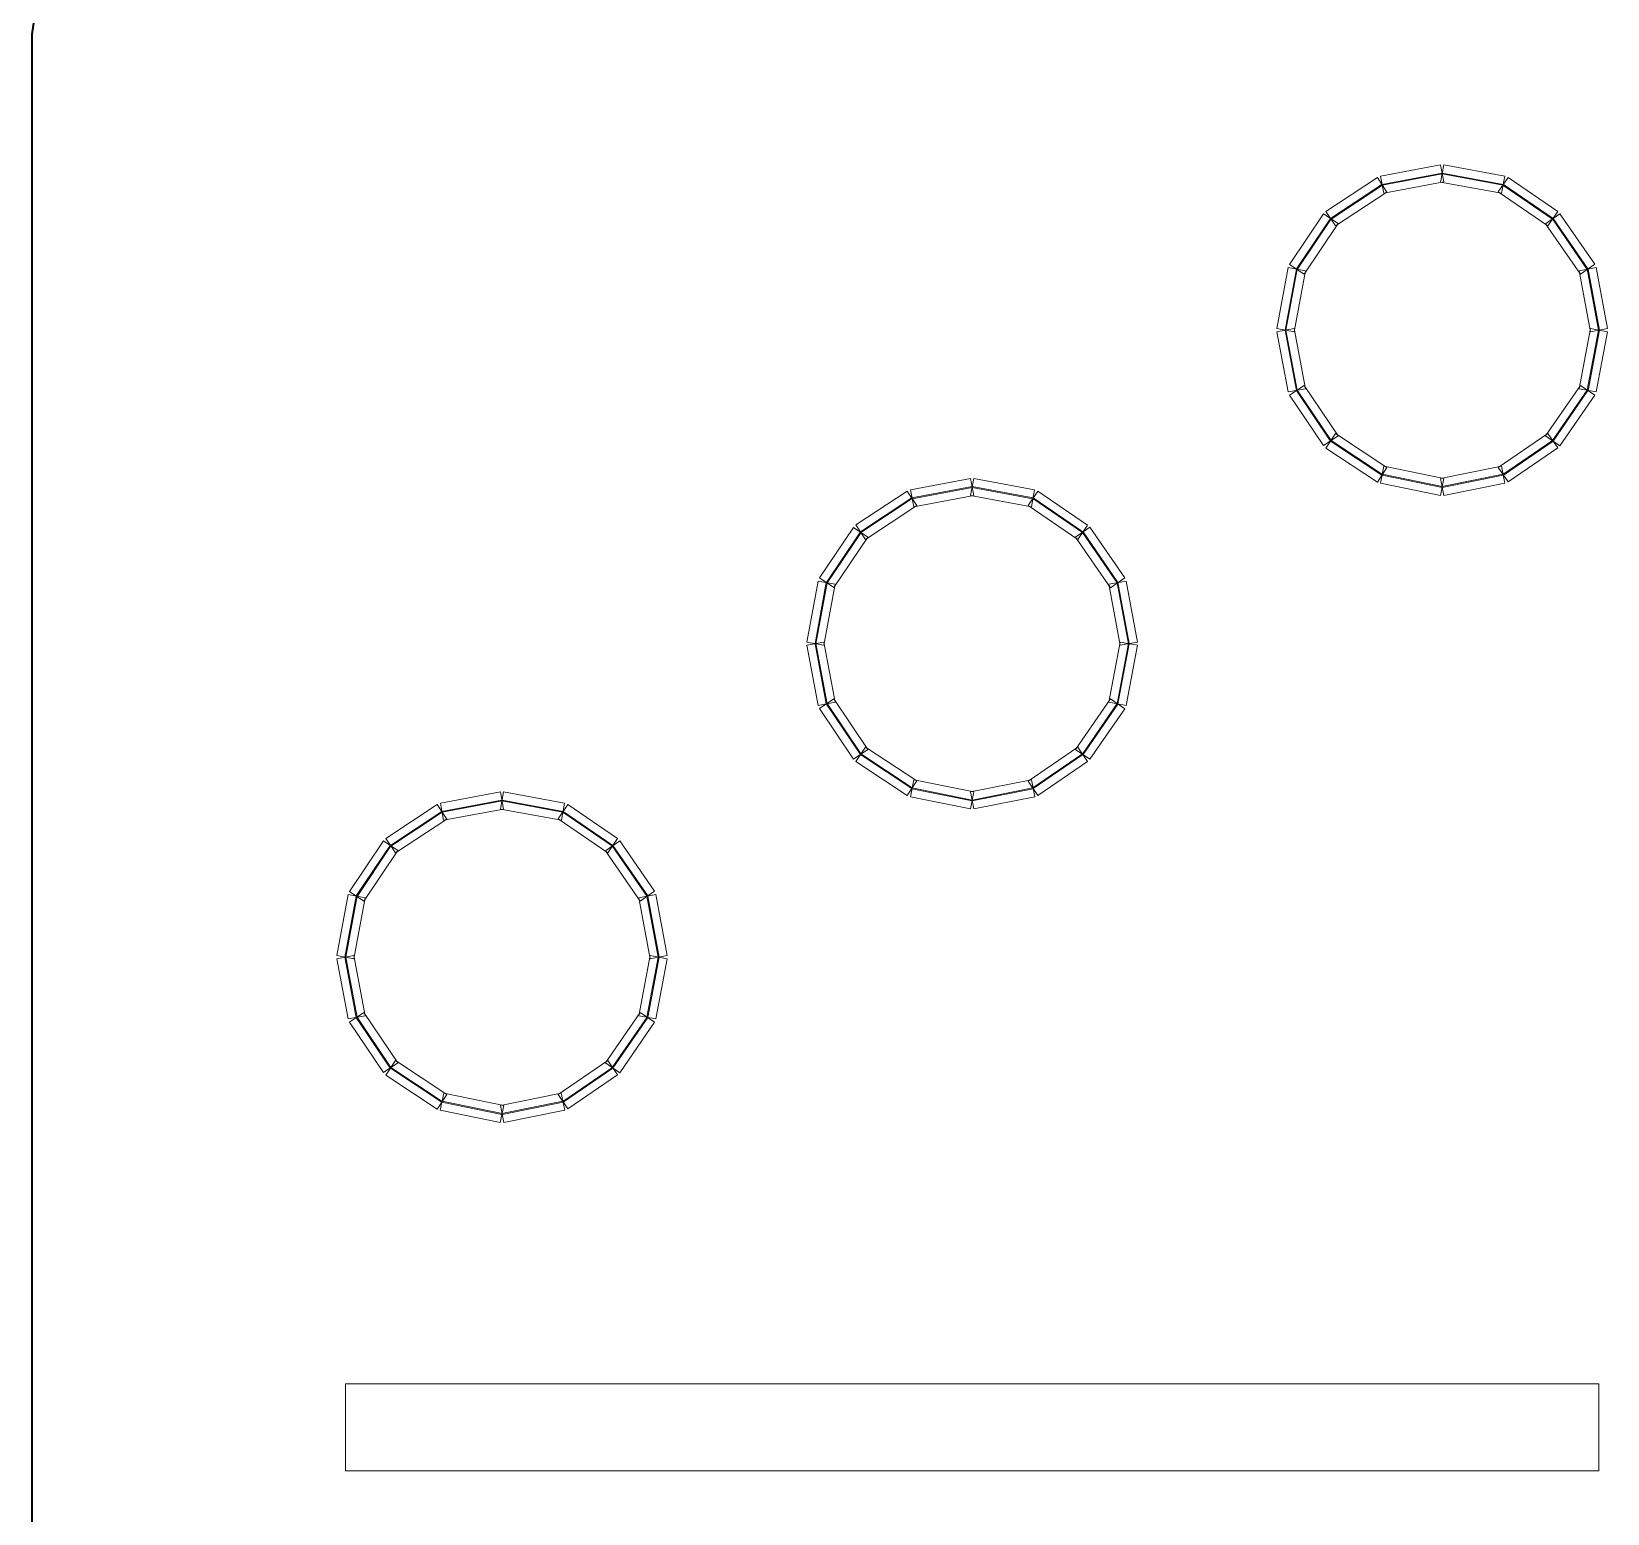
# Model space of a CAD drawing. Header units: millimetres. Extents: x -200 to 200, y -162 to 219.
# Drawn here: x -200 to -152.11, y -116.89 to -71.87 of the extents above; entities that cross this region are included whole.
import ezdxf

# ---------------------------------------------------------------- set-up
doc = ezdxf.new("R2010")
doc.units = ezdxf.units.MM
doc.header["$MEASUREMENT"] = 0

msp = doc.modelspace()

# ---------------------------------------------------------------- linework, layer by layer
at = {"color": 1, "lineweight": 5}
for points in [[(-199.9737, -71.9549), (-199.9737, -71.9549), (-199.9999, -71.951), (-199.9999, -71.951), (-199.9999, -71.951), (-199.9999, -71.951), (-199.656, -69.6496), (-199.656, -69.6496), (-199.656, -69.6496), (-199.656, -69.6496), (-199.6298, -69.6535), (-199.6298, -69.6535), (-199.6298, -69.6535), (-199.6298, -69.6535), (-199.9737, -71.9549), (-199.9737, -71.9549)], [(-199.9735, -156.6035), (-199.9735, -156.6035), (-200, -156.6035), (-200, -156.6035), (-200, -156.6035), (-200, -156.6035), (-200, -71.953), (-200, -71.953), (-200, -71.953), (-200, -71.953), (-199.9735, -71.953), (-199.9735, -71.953), (-199.9735, -71.953), (-199.9735, -71.953), (-199.9735, -156.6035), (-199.9735, -156.6035)]]:
    msp.add_open_spline(points, degree=3, knots=[0, 0, 0, 0, 0.25, 0.25, 0.25, 0.25, 0.5, 0.5, 0.5, 0.5, 0.75, 0.75, 0.75, 0.75, 1, 1, 1, 1], dxfattribs=at)
at = {"color": 4, "lineweight": 5}
for points in [[(-157.1814, -75.9255), (-157.1814, -75.9255), (-157.0835, -76.4454), (-157.0835, -76.4454), (-157.0835, -76.4454), (-157.0835, -76.4454), (-158.9088, -76.7893), (-158.9088, -76.7893), (-158.9088, -76.7893), (-158.9088, -76.7893), (-159.0067, -76.2694), (-159.0067, -76.2694), (-159.0067, -76.2694), (-159.0067, -76.2694), (-157.1814, -75.9255), (-157.1814, -75.9255)], [(-155.2324, -76.2693), (-155.2324, -76.2693), (-155.329, -76.7895), (-155.329, -76.7895), (-155.329, -76.7895), (-155.329, -76.7895), (-157.1808, -76.4456), (-157.1808, -76.4456), (-157.1808, -76.4456), (-157.1808, -76.4456), (-157.0842, -75.9254), (-157.0842, -75.9254), (-157.0842, -75.9254), (-157.0842, -75.9254), (-155.2324, -76.2693), (-155.2324, -76.2693)], [(-159.1036, -76.3087), (-159.1036, -76.3087), (-158.8119, -76.7501), (-158.8119, -76.7501), (-158.8119, -76.7501), (-158.8119, -76.7501), (-160.3726, -77.7817), (-160.3726, -77.7817), (-160.3726, -77.7817), (-160.3726, -77.7817), (-160.6644, -77.3404), (-160.6644, -77.3404), (-160.6644, -77.3404), (-160.6644, -77.3404), (-159.1036, -76.3087), (-159.1036, -76.3087)], [(-158.965, -76.5183), (-158.965, -76.5183), (-158.9504, -76.5404), (-158.9504, -76.5404), (-158.9504, -76.5404), (-158.9504, -76.5404), (-160.5112, -77.5721), (-160.5112, -77.5721), (-160.5112, -77.5721), (-160.5112, -77.5721), (-160.5258, -77.55), (-160.5258, -77.55), (-160.5258, -77.55), (-160.5258, -77.55), (-158.965, -76.5183), (-158.965, -76.5183)], [(-157.1349, -76.1725), (-157.1349, -76.1725), (-157.13, -76.1985), (-157.13, -76.1985), (-157.13, -76.1985), (-157.13, -76.1985), (-158.9553, -76.5424), (-158.9553, -76.5424), (-158.9553, -76.5424), (-158.9553, -76.5424), (-158.9602, -76.5164), (-158.9602, -76.5164), (-158.9602, -76.5164), (-158.9602, -76.5164), (-157.1349, -76.1725), (-157.1349, -76.1725)], [(-155.2783, -76.5164), (-155.2783, -76.5164), (-155.2831, -76.5424), (-155.2831, -76.5424), (-155.2831, -76.5424), (-155.2831, -76.5424), (-157.1349, -76.1985), (-157.1349, -76.1985), (-157.1349, -76.1985), (-157.1349, -76.1985), (-157.1301, -76.1725), (-157.1301, -76.1725), (-157.1301, -76.1725), (-157.1301, -76.1725), (-155.2783, -76.5164), (-155.2783, -76.5164)], [(-153.6235, -77.3427), (-153.6235, -77.3427), (-153.9223, -77.7794), (-153.9223, -77.7794), (-153.9223, -77.7794), (-153.9223, -77.7794), (-155.4301, -76.7477), (-155.4301, -76.7477), (-155.4301, -76.7477), (-155.4301, -76.7477), (-155.1314, -76.3111), (-155.1314, -76.3111), (-155.1314, -76.3111), (-155.1314, -76.3111), (-153.6235, -77.3427), (-153.6235, -77.3427)], [(-153.7654, -77.5501), (-153.7654, -77.5501), (-153.7804, -77.572), (-153.7804, -77.572), (-153.7804, -77.572), (-153.7804, -77.572), (-155.2882, -76.5403), (-155.2882, -76.5403), (-155.2882, -76.5403), (-155.2882, -76.5403), (-155.2733, -76.5185), (-155.2733, -76.5185), (-155.2733, -76.5185), (-155.2733, -76.5185), (-153.7654, -77.5501), (-153.7654, -77.5501)], [(-160.738, -77.4134), (-160.738, -77.4134), (-160.299, -77.7087), (-160.299, -77.7087), (-160.299, -77.7087), (-160.299, -77.7087), (-161.3306, -79.243), (-161.3306, -79.243), (-161.3306, -79.243), (-161.3306, -79.243), (-161.7697, -78.9477), (-161.7697, -78.9477), (-161.7697, -78.9477), (-161.7697, -78.9477), (-160.738, -77.4134), (-160.738, -77.4134)], [(-160.5295, -77.5537), (-160.5295, -77.5537), (-160.5075, -77.5684), (-160.5075, -77.5684), (-160.5075, -77.5684), (-160.5075, -77.5684), (-161.5392, -79.1027), (-161.5392, -79.1027), (-161.5392, -79.1027), (-161.5392, -79.1027), (-161.5611, -79.088), (-161.5611, -79.088), (-161.5611, -79.088), (-161.5611, -79.088), (-160.5295, -77.5537), (-160.5295, -77.5537)], [(-152.497, -78.9452), (-152.497, -78.9452), (-152.9325, -79.2455), (-152.9325, -79.2455), (-152.9325, -79.2455), (-152.9325, -79.2455), (-153.9907, -77.7112), (-153.9907, -77.7112), (-153.9907, -77.7112), (-153.9907, -77.7112), (-153.5551, -77.4109), (-153.5551, -77.4109), (-153.5551, -77.4109), (-153.5551, -77.4109), (-152.497, -78.9452), (-152.497, -78.9452)], [(-152.7039, -79.0878), (-152.7039, -79.0878), (-152.7257, -79.1029), (-152.7257, -79.1029), (-152.7257, -79.1029), (-152.7257, -79.1029), (-153.7838, -77.5686), (-153.7838, -77.5686), (-153.7838, -77.5686), (-153.7838, -77.5686), (-153.762, -77.5535), (-153.762, -77.5535), (-153.762, -77.5535), (-153.762, -77.5535), (-152.7039, -79.0878), (-152.7039, -79.0878)], [(-161.8102, -79.047), (-161.8102, -79.047), (-161.2901, -79.1436), (-161.2901, -79.1436), (-161.2901, -79.1436), (-161.2901, -79.1436), (-161.634, -80.9954), (-161.634, -80.9954), (-161.634, -80.9954), (-161.634, -80.9954), (-162.1541, -80.8988), (-162.1541, -80.8988), (-162.1541, -80.8988), (-162.1541, -80.8988), (-161.8102, -79.047), (-161.8102, -79.047)], [(-161.5632, -79.0929), (-161.5632, -79.0929), (-161.5372, -79.0978), (-161.5372, -79.0978), (-161.5372, -79.0978), (-161.5372, -79.0978), (-161.8811, -80.9495), (-161.8811, -80.9495), (-161.8811, -80.9495), (-161.8811, -80.9495), (-161.9071, -80.9447), (-161.9071, -80.9447), (-161.9071, -80.9447), (-161.9071, -80.9447), (-161.5632, -79.0929), (-161.5632, -79.0929)], [(-152.1108, -80.8988), (-152.1108, -80.8988), (-152.631, -80.9954), (-152.631, -80.9954), (-152.631, -80.9954), (-152.631, -80.9954), (-152.9749, -79.1436), (-152.9749, -79.1436), (-152.9749, -79.1436), (-152.9749, -79.1436), (-152.4547, -79.047), (-152.4547, -79.047), (-152.4547, -79.047), (-152.4547, -79.047), (-152.1108, -80.8988), (-152.1108, -80.8988)], [(-152.3579, -80.9447), (-152.3579, -80.9447), (-152.3839, -80.9495), (-152.3839, -80.9495), (-152.3839, -80.9495), (-152.3839, -80.9495), (-152.7278, -79.0978), (-152.7278, -79.0978), (-152.7278, -79.0978), (-152.7278, -79.0978), (-152.7018, -79.0929), (-152.7018, -79.0929), (-152.7018, -79.0929), (-152.7018, -79.0929), (-152.3579, -80.9447), (-152.3579, -80.9447)], [(-162.154, -80.9961), (-162.154, -80.9961), (-161.6341, -80.8981), (-161.6341, -80.8981), (-161.6341, -80.8981), (-161.6341, -80.8981), (-161.2902, -82.7234), (-161.2902, -82.7234), (-161.2902, -82.7234), (-161.2902, -82.7234), (-161.8101, -82.8213), (-161.8101, -82.8213), (-161.8101, -82.8213), (-161.8101, -82.8213), (-162.154, -80.9961), (-162.154, -80.9961)], [(-152.4548, -82.8213), (-152.4548, -82.8213), (-152.9747, -82.7234), (-152.9747, -82.7234), (-152.9747, -82.7234), (-152.9747, -82.7234), (-152.6308, -80.8981), (-152.6308, -80.8981), (-152.6308, -80.8981), (-152.6308, -80.8981), (-152.1109, -80.9961), (-152.1109, -80.9961), (-152.1109, -80.9961), (-152.1109, -80.9961), (-152.4548, -82.8213), (-152.4548, -82.8213)], [(-161.9071, -80.9495), (-161.9071, -80.9495), (-161.8811, -80.9446), (-161.8811, -80.9446), (-161.8811, -80.9446), (-161.8811, -80.9446), (-161.5372, -82.7699), (-161.5372, -82.7699), (-161.5372, -82.7699), (-161.5372, -82.7699), (-161.5632, -82.7748), (-161.5632, -82.7748), (-161.5632, -82.7748), (-161.5632, -82.7748), (-161.9071, -80.9495), (-161.9071, -80.9495)], [(-152.7018, -82.7748), (-152.7018, -82.7748), (-152.7278, -82.7699), (-152.7278, -82.7699), (-152.7278, -82.7699), (-152.7278, -82.7699), (-152.3839, -80.9446), (-152.3839, -80.9446), (-152.3839, -80.9446), (-152.3839, -80.9446), (-152.3579, -80.9495), (-152.3579, -80.9495), (-152.3579, -80.9495), (-152.3579, -80.9495), (-152.7018, -82.7748), (-152.7018, -82.7748)], [(-161.7697, -82.92), (-161.7697, -82.92), (-161.3306, -82.6247), (-161.3306, -82.6247), (-161.3306, -82.6247), (-161.3306, -82.6247), (-160.299, -84.159), (-160.299, -84.159), (-160.299, -84.159), (-160.299, -84.159), (-160.738, -84.4543), (-160.738, -84.4543), (-160.738, -84.4543), (-160.738, -84.4543), (-161.7697, -82.92), (-161.7697, -82.92)], [(-161.5611, -82.7797), (-161.5611, -82.7797), (-161.5392, -82.765), (-161.5392, -82.765), (-161.5392, -82.765), (-161.5392, -82.765), (-160.5075, -84.2993), (-160.5075, -84.2993), (-160.5075, -84.2993), (-160.5075, -84.2993), (-160.5295, -84.314), (-160.5295, -84.314), (-160.5295, -84.314), (-160.5295, -84.314), (-161.5611, -82.7797), (-161.5611, -82.7797)], [(-153.5551, -84.4568), (-153.5551, -84.4568), (-153.9907, -84.1565), (-153.9907, -84.1565), (-153.9907, -84.1565), (-153.9907, -84.1565), (-152.9325, -82.6222), (-152.9325, -82.6222), (-152.9325, -82.6222), (-152.9325, -82.6222), (-152.497, -82.9225), (-152.497, -82.9225), (-152.497, -82.9225), (-152.497, -82.9225), (-153.5551, -84.4568), (-153.5551, -84.4568)], [(-153.762, -84.3142), (-153.762, -84.3142), (-153.7838, -84.2991), (-153.7838, -84.2991), (-153.7838, -84.2991), (-153.7838, -84.2991), (-152.7257, -82.7648), (-152.7257, -82.7648), (-152.7257, -82.7648), (-152.7257, -82.7648), (-152.7039, -82.7799), (-152.7039, -82.7799), (-152.7039, -82.7799), (-152.7039, -82.7799), (-153.762, -84.3142), (-153.762, -84.3142)], [(-160.6644, -84.5273), (-160.6644, -84.5273), (-160.3726, -84.086), (-160.3726, -84.086), (-160.3726, -84.086), (-160.3726, -84.086), (-158.8119, -85.1176), (-158.8119, -85.1176), (-158.8119, -85.1176), (-158.8119, -85.1176), (-159.1036, -85.559), (-159.1036, -85.559), (-159.1036, -85.559), (-159.1036, -85.559), (-160.6644, -84.5273), (-160.6644, -84.5273)], [(-155.1314, -85.5566), (-155.1314, -85.5566), (-155.4301, -85.12), (-155.4301, -85.12), (-155.4301, -85.12), (-155.4301, -85.12), (-153.9223, -84.0883), (-153.9223, -84.0883), (-153.9223, -84.0883), (-153.9223, -84.0883), (-153.6235, -84.525), (-153.6235, -84.525), (-153.6235, -84.525), (-153.6235, -84.525), (-155.1314, -85.5566), (-155.1314, -85.5566)], [(-160.5258, -84.3177), (-160.5258, -84.3177), (-160.5112, -84.2956), (-160.5112, -84.2956), (-160.5112, -84.2956), (-160.5112, -84.2956), (-158.9504, -85.3273), (-158.9504, -85.3273), (-158.9504, -85.3273), (-158.9504, -85.3273), (-158.965, -85.3494), (-158.965, -85.3494), (-158.965, -85.3494), (-158.965, -85.3494), (-160.5258, -84.3177), (-160.5258, -84.3177)], [(-155.2733, -85.3492), (-155.2733, -85.3492), (-155.2882, -85.3274), (-155.2882, -85.3274), (-155.2882, -85.3274), (-155.2882, -85.3274), (-153.7804, -84.2957), (-153.7804, -84.2957), (-153.7804, -84.2957), (-153.7804, -84.2957), (-153.7654, -84.3176), (-153.7654, -84.3176), (-153.7654, -84.3176), (-153.7654, -84.3176), (-155.2733, -85.3492), (-155.2733, -85.3492)], [(-159.0103, -85.5976), (-159.0103, -85.5976), (-158.9051, -85.0791), (-158.9051, -85.0791), (-158.9051, -85.0791), (-158.9051, -85.0791), (-157.0799, -85.4494), (-157.0799, -85.4494), (-157.0799, -85.4494), (-157.0799, -85.4494), (-157.1851, -85.9679), (-157.1851, -85.9679), (-157.1851, -85.9679), (-157.1851, -85.9679), (-159.0103, -85.5976), (-159.0103, -85.5976)], [(-157.0806, -85.9681), (-157.0806, -85.9681), (-157.1843, -85.4493), (-157.1843, -85.4493), (-157.1843, -85.4493), (-157.1843, -85.4493), (-155.3326, -85.0789), (-155.3326, -85.0789), (-155.3326, -85.0789), (-155.3326, -85.0789), (-155.2289, -85.5977), (-155.2289, -85.5977), (-155.2289, -85.5977), (-155.2289, -85.5977), (-157.0806, -85.9681), (-157.0806, -85.9681)], [(-171.4662, -85.4487), (-171.4662, -85.4487), (-171.3683, -85.9686), (-171.3683, -85.9686), (-171.3683, -85.9686), (-171.3683, -85.9686), (-173.1935, -86.3125), (-173.1935, -86.3125), (-173.1935, -86.3125), (-173.1935, -86.3125), (-173.2915, -85.7926), (-173.2915, -85.7926), (-173.2915, -85.7926), (-173.2915, -85.7926), (-171.4662, -85.4487), (-171.4662, -85.4487)], [(-171.4197, -85.6957), (-171.4197, -85.6957), (-171.4148, -85.7217), (-171.4148, -85.7217), (-171.4148, -85.7217), (-171.4148, -85.7217), (-173.2401, -86.0656), (-173.2401, -86.0656), (-173.2401, -86.0656), (-173.2401, -86.0656), (-173.245, -86.0396), (-173.245, -86.0396), (-173.245, -86.0396), (-173.245, -86.0396), (-171.4197, -85.6957), (-171.4197, -85.6957)], [(-169.5172, -85.7925), (-169.5172, -85.7925), (-169.6138, -86.3126), (-169.6138, -86.3126), (-169.6138, -86.3126), (-169.6138, -86.3126), (-171.4655, -85.9688), (-171.4655, -85.9688), (-171.4655, -85.9688), (-171.4655, -85.9688), (-171.3689, -85.4486), (-171.3689, -85.4486), (-171.3689, -85.4486), (-171.3689, -85.4486), (-169.5172, -85.7925), (-169.5172, -85.7925)], [(-169.5631, -86.0396), (-169.5631, -86.0396), (-169.5679, -86.0656), (-169.5679, -86.0656), (-169.5679, -86.0656), (-169.5679, -86.0656), (-171.4196, -85.7217), (-171.4196, -85.7217), (-171.4196, -85.7217), (-171.4196, -85.7217), (-171.4148, -85.6957), (-171.4148, -85.6957), (-171.4148, -85.6957), (-171.4148, -85.6957), (-169.5631, -86.0396), (-169.5631, -86.0396)], [(-158.9604, -85.3513), (-158.9604, -85.3513), (-158.9551, -85.3254), (-158.9551, -85.3254), (-158.9551, -85.3254), (-158.9551, -85.3254), (-157.1298, -85.6957), (-157.1298, -85.6957), (-157.1298, -85.6957), (-157.1298, -85.6957), (-157.1351, -85.7216), (-157.1351, -85.7216), (-157.1351, -85.7216), (-157.1351, -85.7216), (-158.9604, -85.3513), (-158.9604, -85.3513)], [(-157.1299, -85.7216), (-157.1299, -85.7216), (-157.1351, -85.6957), (-157.1351, -85.6957), (-157.1351, -85.6957), (-157.1351, -85.6957), (-155.2833, -85.3254), (-155.2833, -85.3254), (-155.2833, -85.3254), (-155.2833, -85.3254), (-155.2781, -85.3513), (-155.2781, -85.3513), (-155.2781, -85.3513), (-155.2781, -85.3513), (-157.1299, -85.7216), (-157.1299, -85.7216)], [(-173.3884, -85.8319), (-173.3884, -85.8319), (-173.0966, -86.2732), (-173.0966, -86.2732), (-173.0966, -86.2732), (-173.0966, -86.2732), (-174.6574, -87.3049), (-174.6574, -87.3049), (-174.6574, -87.3049), (-174.6574, -87.3049), (-174.9491, -86.8636), (-174.9491, -86.8636), (-174.9491, -86.8636), (-174.9491, -86.8636), (-173.3884, -85.8319), (-173.3884, -85.8319)], [(-173.2498, -86.0415), (-173.2498, -86.0415), (-173.2352, -86.0636), (-173.2352, -86.0636), (-173.2352, -86.0636), (-173.2352, -86.0636), (-174.796, -87.0953), (-174.796, -87.0953), (-174.796, -87.0953), (-174.796, -87.0953), (-174.8105, -87.0732), (-174.8105, -87.0732), (-174.8105, -87.0732), (-174.8105, -87.0732), (-173.2498, -86.0415), (-173.2498, -86.0415)], [(-167.9083, -86.8659), (-167.9083, -86.8659), (-168.207, -87.3026), (-168.207, -87.3026), (-168.207, -87.3026), (-168.207, -87.3026), (-169.7149, -86.2709), (-169.7149, -86.2709), (-169.7149, -86.2709), (-169.7149, -86.2709), (-169.4161, -85.8342), (-169.4161, -85.8342), (-169.4161, -85.8342), (-169.4161, -85.8342), (-167.9083, -86.8659), (-167.9083, -86.8659)], [(-168.0502, -87.0733), (-168.0502, -87.0733), (-168.0651, -87.0952), (-168.0651, -87.0952), (-168.0651, -87.0952), (-168.0651, -87.0952), (-169.573, -86.0635), (-169.573, -86.0635), (-169.573, -86.0635), (-169.573, -86.0635), (-169.558, -86.0416), (-169.558, -86.0416), (-169.558, -86.0416), (-169.558, -86.0416), (-168.0502, -87.0733), (-168.0502, -87.0733)], [(-175.0228, -86.9366), (-175.0228, -86.9366), (-174.5837, -87.2319), (-174.5837, -87.2319), (-174.5837, -87.2319), (-174.5837, -87.2319), (-175.6154, -88.7661), (-175.6154, -88.7661), (-175.6154, -88.7661), (-175.6154, -88.7661), (-176.0545, -88.4709), (-176.0545, -88.4709), (-176.0545, -88.4709), (-176.0545, -88.4709), (-175.0228, -86.9366), (-175.0228, -86.9366)], [(-174.8142, -87.0769), (-174.8142, -87.0769), (-174.7923, -87.0916), (-174.7923, -87.0916), (-174.7923, -87.0916), (-174.7923, -87.0916), (-175.824, -88.6259), (-175.824, -88.6259), (-175.824, -88.6259), (-175.824, -88.6259), (-175.8459, -88.6112), (-175.8459, -88.6112), (-175.8459, -88.6112), (-175.8459, -88.6112), (-174.8142, -87.0769), (-174.8142, -87.0769)], [(-166.7818, -88.4683), (-166.7818, -88.4683), (-167.2173, -88.7687), (-167.2173, -88.7687), (-167.2173, -88.7687), (-167.2173, -88.7687), (-168.2754, -87.2344), (-168.2754, -87.2344), (-168.2754, -87.2344), (-168.2754, -87.2344), (-167.8399, -86.9341), (-167.8399, -86.9341), (-167.8399, -86.9341), (-167.8399, -86.9341), (-166.7818, -88.4683), (-166.7818, -88.4683)], [(-166.9886, -88.611), (-166.9886, -88.611), (-167.0104, -88.626), (-167.0104, -88.626), (-167.0104, -88.626), (-167.0104, -88.626), (-168.0686, -87.0918), (-168.0686, -87.0918), (-168.0686, -87.0918), (-168.0686, -87.0918), (-168.0468, -87.0767), (-168.0468, -87.0767), (-168.0468, -87.0767), (-168.0468, -87.0767), (-166.9886, -88.611), (-166.9886, -88.611)], [(-176.095, -88.5702), (-176.095, -88.5702), (-175.5748, -88.6668), (-175.5748, -88.6668), (-175.5748, -88.6668), (-175.5748, -88.6668), (-175.9187, -90.5186), (-175.9187, -90.5186), (-175.9187, -90.5186), (-175.9187, -90.5186), (-176.4389, -90.422), (-176.4389, -90.422), (-176.4389, -90.422), (-176.4389, -90.422), (-176.095, -88.5702), (-176.095, -88.5702)], [(-166.3956, -90.422), (-166.3956, -90.422), (-166.9157, -90.5186), (-166.9157, -90.5186), (-166.9157, -90.5186), (-166.9157, -90.5186), (-167.2596, -88.6668), (-167.2596, -88.6668), (-167.2596, -88.6668), (-167.2596, -88.6668), (-166.7395, -88.5702), (-166.7395, -88.5702), (-166.7395, -88.5702), (-166.7395, -88.5702), (-166.3956, -90.422), (-166.3956, -90.422)], [(-175.8479, -88.6161), (-175.8479, -88.6161), (-175.8219, -88.6209), (-175.8219, -88.6209), (-175.8219, -88.6209), (-175.8219, -88.6209), (-176.1658, -90.4727), (-176.1658, -90.4727), (-176.1658, -90.4727), (-176.1658, -90.4727), (-176.1918, -90.4678), (-176.1918, -90.4678), (-176.1918, -90.4678), (-176.1918, -90.4678), (-175.8479, -88.6161), (-175.8479, -88.6161)], [(-166.6426, -90.4678), (-166.6426, -90.4678), (-166.6686, -90.4727), (-166.6686, -90.4727), (-166.6686, -90.4727), (-166.6686, -90.4727), (-167.0125, -88.6209), (-167.0125, -88.6209), (-167.0125, -88.6209), (-167.0125, -88.6209), (-166.9865, -88.6161), (-166.9865, -88.6161), (-166.9865, -88.6161), (-166.9865, -88.6161), (-166.6426, -90.4678), (-166.6426, -90.4678)], [(-176.4388, -90.5192), (-176.4388, -90.5192), (-175.9189, -90.4213), (-175.9189, -90.4213), (-175.9189, -90.4213), (-175.9189, -90.4213), (-175.575, -92.2466), (-175.575, -92.2466), (-175.575, -92.2466), (-175.575, -92.2466), (-176.0949, -92.3445), (-176.0949, -92.3445), (-176.0949, -92.3445), (-176.0949, -92.3445), (-176.4388, -90.5192), (-176.4388, -90.5192)], [(-176.1918, -90.4727), (-176.1918, -90.4727), (-176.1658, -90.4678), (-176.1658, -90.4678), (-176.1658, -90.4678), (-176.1658, -90.4678), (-175.8219, -92.2931), (-175.8219, -92.2931), (-175.8219, -92.2931), (-175.8219, -92.2931), (-175.8479, -92.298), (-175.8479, -92.298), (-175.8479, -92.298), (-175.8479, -92.298), (-176.1918, -90.4727), (-176.1918, -90.4727)], [(-166.7396, -92.3445), (-166.7396, -92.3445), (-167.2595, -92.2466), (-167.2595, -92.2466), (-167.2595, -92.2466), (-167.2595, -92.2466), (-166.9156, -90.4213), (-166.9156, -90.4213), (-166.9156, -90.4213), (-166.9156, -90.4213), (-166.3957, -90.5192), (-166.3957, -90.5192), (-166.3957, -90.5192), (-166.3957, -90.5192), (-166.7396, -92.3445), (-166.7396, -92.3445)], [(-166.9865, -92.298), (-166.9865, -92.298), (-167.0125, -92.2931), (-167.0125, -92.2931), (-167.0125, -92.2931), (-167.0125, -92.2931), (-166.6686, -90.4678), (-166.6686, -90.4678), (-166.6686, -90.4678), (-166.6686, -90.4678), (-166.6426, -90.4727), (-166.6426, -90.4727), (-166.6426, -90.4727), (-166.6426, -90.4727), (-166.9865, -92.298), (-166.9865, -92.298)], [(-176.0545, -92.4431), (-176.0545, -92.4431), (-175.6154, -92.1479), (-175.6154, -92.1479), (-175.6154, -92.1479), (-175.6154, -92.1479), (-174.5837, -93.6822), (-174.5837, -93.6822), (-174.5837, -93.6822), (-174.5837, -93.6822), (-175.0228, -93.9774), (-175.0228, -93.9774), (-175.0228, -93.9774), (-175.0228, -93.9774), (-176.0545, -92.4431), (-176.0545, -92.4431)], [(-175.8459, -92.3029), (-175.8459, -92.3029), (-175.824, -92.2882), (-175.824, -92.2882), (-175.824, -92.2882), (-175.824, -92.2882), (-174.7923, -93.8225), (-174.7923, -93.8225), (-174.7923, -93.8225), (-174.7923, -93.8225), (-174.8142, -93.8372), (-174.8142, -93.8372), (-174.8142, -93.8372), (-174.8142, -93.8372), (-175.8459, -92.3029), (-175.8459, -92.3029)], [(-167.8399, -93.98), (-167.8399, -93.98), (-168.2754, -93.6796), (-168.2754, -93.6796), (-168.2754, -93.6796), (-168.2754, -93.6796), (-167.2173, -92.1454), (-167.2173, -92.1454), (-167.2173, -92.1454), (-167.2173, -92.1454), (-166.7818, -92.4457), (-166.7818, -92.4457), (-166.7818, -92.4457), (-166.7818, -92.4457), (-167.8399, -93.98), (-167.8399, -93.98)], [(-168.0468, -93.8373), (-168.0468, -93.8373), (-168.0686, -93.8223), (-168.0686, -93.8223), (-168.0686, -93.8223), (-168.0686, -93.8223), (-167.0104, -92.288), (-167.0104, -92.288), (-167.0104, -92.288), (-167.0104, -92.288), (-166.9886, -92.303), (-166.9886, -92.303), (-166.9886, -92.303), (-166.9886, -92.303), (-168.0468, -93.8373), (-168.0468, -93.8373)], [(-174.9491, -94.0505), (-174.9491, -94.0505), (-174.6574, -93.6092), (-174.6574, -93.6092), (-174.6574, -93.6092), (-174.6574, -93.6092), (-173.0966, -94.6408), (-173.0966, -94.6408), (-173.0966, -94.6408), (-173.0966, -94.6408), (-173.3884, -95.0822), (-173.3884, -95.0822), (-173.3884, -95.0822), (-173.3884, -95.0822), (-174.9491, -94.0505), (-174.9491, -94.0505)], [(-174.8105, -93.8409), (-174.8105, -93.8409), (-174.796, -93.8188), (-174.796, -93.8188), (-174.796, -93.8188), (-174.796, -93.8188), (-173.2352, -94.8505), (-173.2352, -94.8505), (-173.2352, -94.8505), (-173.2352, -94.8505), (-173.2498, -94.8725), (-173.2498, -94.8725), (-173.2498, -94.8725), (-173.2498, -94.8725), (-174.8105, -93.8409), (-174.8105, -93.8409)], [(-169.4161, -95.0798), (-169.4161, -95.0798), (-169.7149, -94.6432), (-169.7149, -94.6432), (-169.7149, -94.6432), (-169.7149, -94.6432), (-168.207, -93.6115), (-168.207, -93.6115), (-168.207, -93.6115), (-168.207, -93.6115), (-167.9083, -94.0482), (-167.9083, -94.0482), (-167.9083, -94.0482), (-167.9083, -94.0482), (-169.4161, -95.0798), (-169.4161, -95.0798)], [(-169.558, -94.8724), (-169.558, -94.8724), (-169.573, -94.8506), (-169.573, -94.8506), (-169.573, -94.8506), (-169.573, -94.8506), (-168.0651, -93.8189), (-168.0651, -93.8189), (-168.0651, -93.8189), (-168.0651, -93.8189), (-168.0502, -93.8407), (-168.0502, -93.8407), (-168.0502, -93.8407), (-168.0502, -93.8407), (-169.558, -94.8724), (-169.558, -94.8724)], [(-173.2951, -95.1208), (-173.2951, -95.1208), (-173.1899, -94.6023), (-173.1899, -94.6023), (-173.1899, -94.6023), (-173.1899, -94.6023), (-171.3646, -94.9726), (-171.3646, -94.9726), (-171.3646, -94.9726), (-171.3646, -94.9726), (-171.4698, -95.4911), (-171.4698, -95.4911), (-171.4698, -95.4911), (-171.4698, -95.4911), (-173.2951, -95.1208), (-173.2951, -95.1208)], [(-171.3654, -95.4913), (-171.3654, -95.4913), (-171.4691, -94.9725), (-171.4691, -94.9725), (-171.4691, -94.9725), (-171.4691, -94.9725), (-169.6174, -94.6021), (-169.6174, -94.6021), (-169.6174, -94.6021), (-169.6174, -94.6021), (-169.5136, -95.1209), (-169.5136, -95.1209), (-169.5136, -95.1209), (-169.5136, -95.1209), (-171.3654, -95.4913), (-171.3654, -95.4913)], [(-185.751, -94.9719), (-185.751, -94.9719), (-185.653, -95.4918), (-185.653, -95.4918), (-185.653, -95.4918), (-185.653, -95.4918), (-187.4783, -95.8357), (-187.4783, -95.8357), (-187.4783, -95.8357), (-187.4783, -95.8357), (-187.5763, -95.3158), (-187.5763, -95.3158), (-187.5763, -95.3158), (-187.5763, -95.3158), (-185.751, -94.9719), (-185.751, -94.9719)], [(-185.7045, -95.2189), (-185.7045, -95.2189), (-185.6996, -95.2449), (-185.6996, -95.2449), (-185.6996, -95.2449), (-185.6996, -95.2449), (-187.5248, -95.5887), (-187.5248, -95.5887), (-187.5248, -95.5887), (-187.5248, -95.5887), (-187.5297, -95.5628), (-187.5297, -95.5628), (-187.5297, -95.5628), (-187.5297, -95.5628), (-185.7045, -95.2189), (-185.7045, -95.2189)], [(-183.802, -95.3157), (-183.802, -95.3157), (-183.8986, -95.8358), (-183.8986, -95.8358), (-183.8986, -95.8358), (-183.8986, -95.8358), (-185.7503, -95.4919), (-185.7503, -95.4919), (-185.7503, -95.4919), (-185.7503, -95.4919), (-185.6537, -94.9718), (-185.6537, -94.9718), (-185.6537, -94.9718), (-185.6537, -94.9718), (-183.802, -95.3157), (-183.802, -95.3157)], [(-183.8479, -95.5627), (-183.8479, -95.5627), (-183.8527, -95.5888), (-183.8527, -95.5888), (-183.8527, -95.5888), (-183.8527, -95.5888), (-185.7044, -95.2449), (-185.7044, -95.2449), (-185.7044, -95.2449), (-185.7044, -95.2449), (-185.6996, -95.2189), (-185.6996, -95.2189), (-185.6996, -95.2189), (-185.6996, -95.2189), (-183.8479, -95.5627), (-183.8479, -95.5627)], [(-173.2451, -94.8745), (-173.2451, -94.8745), (-173.2399, -94.8485), (-173.2399, -94.8485), (-173.2399, -94.8485), (-173.2399, -94.8485), (-171.4146, -95.2189), (-171.4146, -95.2189), (-171.4146, -95.2189), (-171.4146, -95.2189), (-171.4199, -95.2448), (-171.4199, -95.2448), (-171.4199, -95.2448), (-171.4199, -95.2448), (-173.2451, -94.8745), (-173.2451, -94.8745)], [(-171.4146, -95.2448), (-171.4146, -95.2448), (-171.4198, -95.2189), (-171.4198, -95.2189), (-171.4198, -95.2189), (-171.4198, -95.2189), (-169.5681, -94.8485), (-169.5681, -94.8485), (-169.5681, -94.8485), (-169.5681, -94.8485), (-169.5629, -94.8745), (-169.5629, -94.8745), (-169.5629, -94.8745), (-169.5629, -94.8745), (-171.4146, -95.2448), (-171.4146, -95.2448)], [(-187.6732, -95.3551), (-187.6732, -95.3551), (-187.3814, -95.7964), (-187.3814, -95.7964), (-187.3814, -95.7964), (-187.3814, -95.7964), (-188.9422, -96.8281), (-188.9422, -96.8281), (-188.9422, -96.8281), (-188.9422, -96.8281), (-189.2339, -96.3868), (-189.2339, -96.3868), (-189.2339, -96.3868), (-189.2339, -96.3868), (-187.6732, -95.3551), (-187.6732, -95.3551)], [(-187.5346, -95.5647), (-187.5346, -95.5647), (-187.52, -95.5868), (-187.52, -95.5868), (-187.52, -95.5868), (-187.52, -95.5868), (-189.0807, -96.6185), (-189.0807, -96.6185), (-189.0807, -96.6185), (-189.0807, -96.6185), (-189.0953, -96.5964), (-189.0953, -96.5964), (-189.0953, -96.5964), (-189.0953, -96.5964), (-187.5346, -95.5647), (-187.5346, -95.5647)], [(-182.1931, -96.3891), (-182.1931, -96.3891), (-182.4918, -96.8257), (-182.4918, -96.8257), (-182.4918, -96.8257), (-182.4918, -96.8257), (-183.9997, -95.7941), (-183.9997, -95.7941), (-183.9997, -95.7941), (-183.9997, -95.7941), (-183.7009, -95.3574), (-183.7009, -95.3574), (-183.7009, -95.3574), (-183.7009, -95.3574), (-182.1931, -96.3891), (-182.1931, -96.3891)], [(-182.335, -96.5965), (-182.335, -96.5965), (-182.3499, -96.6183), (-182.3499, -96.6183), (-182.3499, -96.6183), (-182.3499, -96.6183), (-183.8577, -95.5867), (-183.8577, -95.5867), (-183.8577, -95.5867), (-183.8577, -95.5867), (-183.8428, -95.5648), (-183.8428, -95.5648), (-183.8428, -95.5648), (-183.8428, -95.5648), (-182.335, -96.5965), (-182.335, -96.5965)], [(-189.3075, -96.4598), (-189.3075, -96.4598), (-188.8685, -96.755), (-188.8685, -96.755), (-188.8685, -96.755), (-188.8685, -96.755), (-189.9002, -98.2893), (-189.9002, -98.2893), (-189.9002, -98.2893), (-189.9002, -98.2893), (-190.3392, -97.9941), (-190.3392, -97.9941), (-190.3392, -97.9941), (-190.3392, -97.9941), (-189.3075, -96.4598), (-189.3075, -96.4598)], [(-189.099, -96.6), (-189.099, -96.6), (-189.077, -96.6148), (-189.077, -96.6148), (-189.077, -96.6148), (-189.077, -96.6148), (-190.1087, -98.1491), (-190.1087, -98.1491), (-190.1087, -98.1491), (-190.1087, -98.1491), (-190.1307, -98.1343), (-190.1307, -98.1343), (-190.1307, -98.1343), (-190.1307, -98.1343), (-189.099, -96.6), (-189.099, -96.6)], [(-181.0665, -97.9915), (-181.0665, -97.9915), (-181.5021, -98.2919), (-181.5021, -98.2919), (-181.5021, -98.2919), (-181.5021, -98.2919), (-182.5602, -96.7576), (-182.5602, -96.7576), (-182.5602, -96.7576), (-182.5602, -96.7576), (-182.1247, -96.4572), (-182.1247, -96.4572), (-182.1247, -96.4572), (-182.1247, -96.4572), (-181.0665, -97.9915), (-181.0665, -97.9915)], [(-181.2734, -98.1342), (-181.2734, -98.1342), (-181.2952, -98.1492), (-181.2952, -98.1492), (-181.2952, -98.1492), (-181.2952, -98.1492), (-182.3533, -96.6149), (-182.3533, -96.6149), (-182.3533, -96.6149), (-182.3533, -96.6149), (-182.3315, -96.5999), (-182.3315, -96.5999), (-182.3315, -96.5999), (-182.3315, -96.5999), (-181.2734, -98.1342), (-181.2734, -98.1342)], [(-190.3798, -98.0934), (-190.3798, -98.0934), (-189.8596, -98.19), (-189.8596, -98.19), (-189.8596, -98.19), (-189.8596, -98.19), (-190.2035, -100.0418), (-190.2035, -100.0418), (-190.2035, -100.0418), (-190.2035, -100.0418), (-190.7237, -99.9451), (-190.7237, -99.9451), (-190.7237, -99.9451), (-190.7237, -99.9451), (-190.3798, -98.0934), (-190.3798, -98.0934)], [(-190.1327, -98.1393), (-190.1327, -98.1393), (-190.1067, -98.1441), (-190.1067, -98.1441), (-190.1067, -98.1441), (-190.1067, -98.1441), (-190.4506, -99.9959), (-190.4506, -99.9959), (-190.4506, -99.9959), (-190.4506, -99.9959), (-190.4766, -99.991), (-190.4766, -99.991), (-190.4766, -99.991), (-190.4766, -99.991), (-190.1327, -98.1393), (-190.1327, -98.1393)], [(-180.6803, -99.9451), (-180.6803, -99.9451), (-181.2005, -100.0418), (-181.2005, -100.0418), (-181.2005, -100.0418), (-181.2005, -100.0418), (-181.5444, -98.19), (-181.5444, -98.19), (-181.5444, -98.19), (-181.5444, -98.19), (-181.0242, -98.0934), (-181.0242, -98.0934), (-181.0242, -98.0934), (-181.0242, -98.0934), (-180.6803, -99.9451), (-180.6803, -99.9451)], [(-180.9274, -99.991), (-180.9274, -99.991), (-180.9534, -99.9959), (-180.9534, -99.9959), (-180.9534, -99.9959), (-180.9534, -99.9959), (-181.2973, -98.1441), (-181.2973, -98.1441), (-181.2973, -98.1441), (-181.2973, -98.1441), (-181.2713, -98.1393), (-181.2713, -98.1393), (-181.2713, -98.1393), (-181.2713, -98.1393), (-180.9274, -99.991), (-180.9274, -99.991)], [(-190.7236, -100.0424), (-190.7236, -100.0424), (-190.2036, -99.9445), (-190.2036, -99.9445), (-190.2036, -99.9445), (-190.2036, -99.9445), (-189.8597, -101.7697), (-189.8597, -101.7697), (-189.8597, -101.7697), (-189.8597, -101.7697), (-190.3797, -101.8677), (-190.3797, -101.8677), (-190.3797, -101.8677), (-190.3797, -101.8677), (-190.7236, -100.0424), (-190.7236, -100.0424)], [(-190.4766, -99.9959), (-190.4766, -99.9959), (-190.4506, -99.991), (-190.4506, -99.991), (-190.4506, -99.991), (-190.4506, -99.991), (-190.1067, -101.8163), (-190.1067, -101.8163), (-190.1067, -101.8163), (-190.1067, -101.8163), (-190.1327, -101.8212), (-190.1327, -101.8212), (-190.1327, -101.8212), (-190.1327, -101.8212), (-190.4766, -99.9959), (-190.4766, -99.9959)], [(-181.0243, -101.8677), (-181.0243, -101.8677), (-181.5443, -101.7697), (-181.5443, -101.7697), (-181.5443, -101.7697), (-181.5443, -101.7697), (-181.2004, -99.9445), (-181.2004, -99.9445), (-181.2004, -99.9445), (-181.2004, -99.9445), (-180.6805, -100.0424), (-180.6805, -100.0424), (-180.6805, -100.0424), (-180.6805, -100.0424), (-181.0243, -101.8677), (-181.0243, -101.8677)], [(-181.2713, -101.8212), (-181.2713, -101.8212), (-181.2973, -101.8163), (-181.2973, -101.8163), (-181.2973, -101.8163), (-181.2973, -101.8163), (-180.9534, -99.991), (-180.9534, -99.991), (-180.9534, -99.991), (-180.9534, -99.991), (-180.9274, -99.9959), (-180.9274, -99.9959), (-180.9274, -99.9959), (-180.9274, -99.9959), (-181.2713, -101.8212), (-181.2713, -101.8212)], [(-190.3392, -101.9663), (-190.3392, -101.9663), (-189.9002, -101.6711), (-189.9002, -101.6711), (-189.9002, -101.6711), (-189.9002, -101.6711), (-188.8685, -103.2054), (-188.8685, -103.2054), (-188.8685, -103.2054), (-188.8685, -103.2054), (-189.3075, -103.5006), (-189.3075, -103.5006), (-189.3075, -103.5006), (-189.3075, -103.5006), (-190.3392, -101.9663), (-190.3392, -101.9663)], [(-190.1307, -101.8261), (-190.1307, -101.8261), (-190.1087, -101.8113), (-190.1087, -101.8113), (-190.1087, -101.8113), (-190.1087, -101.8113), (-189.077, -103.3456), (-189.077, -103.3456), (-189.077, -103.3456), (-189.077, -103.3456), (-189.099, -103.3604), (-189.099, -103.3604), (-189.099, -103.3604), (-189.099, -103.3604), (-190.1307, -101.8261), (-190.1307, -101.8261)], [(-182.1247, -103.5032), (-182.1247, -103.5032), (-182.5602, -103.2028), (-182.5602, -103.2028), (-182.5602, -103.2028), (-182.5602, -103.2028), (-181.5021, -101.6685), (-181.5021, -101.6685), (-181.5021, -101.6685), (-181.5021, -101.6685), (-181.0665, -101.9689), (-181.0665, -101.9689), (-181.0665, -101.9689), (-181.0665, -101.9689), (-182.1247, -103.5032), (-182.1247, -103.5032)], [(-182.3315, -103.3605), (-182.3315, -103.3605), (-182.3533, -103.3455), (-182.3533, -103.3455), (-182.3533, -103.3455), (-182.3533, -103.3455), (-181.2952, -101.8112), (-181.2952, -101.8112), (-181.2952, -101.8112), (-181.2952, -101.8112), (-181.2734, -101.8262), (-181.2734, -101.8262), (-181.2734, -101.8262), (-181.2734, -101.8262), (-182.3315, -103.3605), (-182.3315, -103.3605)], [(-189.2339, -103.5737), (-189.2339, -103.5737), (-188.9422, -103.1323), (-188.9422, -103.1323), (-188.9422, -103.1323), (-188.9422, -103.1323), (-187.3814, -104.164), (-187.3814, -104.164), (-187.3814, -104.164), (-187.3814, -104.164), (-187.6732, -104.6054), (-187.6732, -104.6054), (-187.6732, -104.6054), (-187.6732, -104.6054), (-189.2339, -103.5737), (-189.2339, -103.5737)], [(-189.0953, -103.3641), (-189.0953, -103.3641), (-189.0807, -103.342), (-189.0807, -103.342), (-189.0807, -103.342), (-189.0807, -103.342), (-187.52, -104.3737), (-187.52, -104.3737), (-187.52, -104.3737), (-187.52, -104.3737), (-187.5346, -104.3957), (-187.5346, -104.3957), (-187.5346, -104.3957), (-187.5346, -104.3957), (-189.0953, -103.3641), (-189.0953, -103.3641)], [(-183.7009, -104.603), (-183.7009, -104.603), (-183.9997, -104.1664), (-183.9997, -104.1664), (-183.9997, -104.1664), (-183.9997, -104.1664), (-182.4918, -103.1347), (-182.4918, -103.1347), (-182.4918, -103.1347), (-182.4918, -103.1347), (-182.1931, -103.5713), (-182.1931, -103.5713), (-182.1931, -103.5713), (-182.1931, -103.5713), (-183.7009, -104.603), (-183.7009, -104.603)], [(-183.8428, -104.3956), (-183.8428, -104.3956), (-183.8577, -104.3738), (-183.8577, -104.3738), (-183.8577, -104.3738), (-183.8577, -104.3738), (-182.3499, -103.3421), (-182.3499, -103.3421), (-182.3499, -103.3421), (-182.3499, -103.3421), (-182.335, -103.3639), (-182.335, -103.3639), (-182.335, -103.3639), (-182.335, -103.3639), (-183.8428, -104.3956), (-183.8428, -104.3956)], [(-187.5799, -104.6439), (-187.5799, -104.6439), (-187.4747, -104.1254), (-187.4747, -104.1254), (-187.4747, -104.1254), (-187.4747, -104.1254), (-185.6494, -104.4958), (-185.6494, -104.4958), (-185.6494, -104.4958), (-185.6494, -104.4958), (-185.7546, -105.0143), (-185.7546, -105.0143), (-185.7546, -105.0143), (-185.7546, -105.0143), (-187.5799, -104.6439), (-187.5799, -104.6439)], [(-187.5299, -104.3977), (-187.5299, -104.3977), (-187.5246, -104.3717), (-187.5246, -104.3717), (-187.5246, -104.3717), (-187.5246, -104.3717), (-185.6994, -104.7421), (-185.6994, -104.7421), (-185.6994, -104.7421), (-185.6994, -104.7421), (-185.7046, -104.768), (-185.7046, -104.768), (-185.7046, -104.768), (-185.7046, -104.768), (-187.5299, -104.3977), (-187.5299, -104.3977)], [(-185.6501, -105.0144), (-185.6501, -105.0144), (-185.7539, -104.4956), (-185.7539, -104.4956), (-185.7539, -104.4956), (-185.7539, -104.4956), (-183.9022, -104.1253), (-183.9022, -104.1253), (-183.9022, -104.1253), (-183.9022, -104.1253), (-183.7984, -104.6441), (-183.7984, -104.6441), (-183.7984, -104.6441), (-183.7984, -104.6441), (-185.6501, -105.0144), (-185.6501, -105.0144)], [(-185.6994, -104.768), (-185.6994, -104.768), (-185.7046, -104.7421), (-185.7046, -104.7421), (-185.7046, -104.7421), (-185.7046, -104.7421), (-183.8529, -104.3717), (-183.8529, -104.3717), (-183.8529, -104.3717), (-183.8529, -104.3717), (-183.8477, -104.3977), (-183.8477, -104.3977), (-183.8477, -104.3977), (-183.8477, -104.3977), (-185.6994, -104.768), (-185.6994, -104.768)], [(-152.3709, -112.9556), (-152.3709, -112.9556), (-152.3709, -115.6009), (-152.3709, -115.6009), (-152.3709, -115.6009), (-152.3709, -115.6009), (-190.4636, -115.6009), (-190.4636, -115.6009), (-190.4636, -115.6009), (-190.4636, -115.6009), (-190.4636, -112.9556), (-190.4636, -112.9556), (-190.4636, -112.9556), (-190.4636, -112.9556), (-152.3709, -112.9556), (-152.3709, -112.9556)]]:
    msp.add_open_spline(points, degree=3, knots=[0, 0, 0, 0, 0.25, 0.25, 0.25, 0.25, 0.5, 0.5, 0.5, 0.5, 0.75, 0.75, 0.75, 0.75, 1, 1, 1, 1], dxfattribs=at)

doc.saveas('drawing.dxf')
